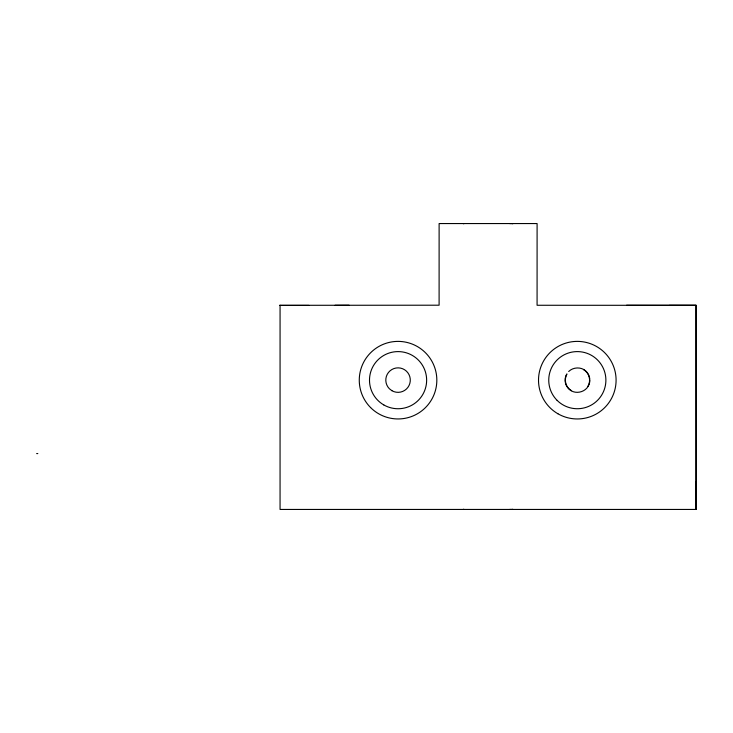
<?xml version="1.0" encoding="UTF-8"?>
<svg xmlns="http://www.w3.org/2000/svg" width="733" height="733" viewBox="0 0 733 733"><rect width="100%" height="100%" fill="white"/><g stroke="black" fill="none" stroke-linecap="round" stroke-linejoin="round"><path stroke-width="1.1" d="M696.139 305.331L696.075 509.444L280.061 509.444L280.07 305.313L439.104 305.203L439.122 223.556L537.097 223.556L537.078 305.267L696.13 305.331L626.587 305.24M349.055 305.24L335.045 305.285M589.845 380.097A12.25 12.25 0 0 1 588.205 386.218C584.98 391.926 576.844 394.079 571.218 390.781A12.25 12.25 0 0 1 566.737 374.05L566.994 373.977A12.25 12.25 0 0 0 571.474 390.698M568.68 371.512C572.574 367.599 579.061 366.885 583.725 369.487A12.25 12.25 0 0 1 589.799 379.034M279.511 305.331L280.07 305.313M512.156 223.574L513.008 223.574L509.673 223.574M512.147 509.444L512.99 509.444L509.655 509.444M308.795 305.404L280.07 305.414M669.256 305.404L696.02 305.404L696.139 494.72M36.65 453.58L37.814 453.58M583.468 369.56A12.25 12.25 0 0 1 587.948 386.291M696.057 482.14L696.084 509.444L696.048 482.149M464.053 223.565L463.201 223.574L464.053 223.574M464.035 509.444L463.183 509.444L464.035 509.444M391.926 390.707L389.388 388.756A12.25 12.25 0 0 1 393.859 368.589A12.25 12.25 0 0 1 410.251 381.16A12.25 12.25 0 0 1 391.926 390.707M370.623 407.594A38.785 38.785 0 0 0 435.512 390.203A38.785 38.785 0 0 0 388.004 342.714A38.785 38.785 0 0 0 370.623 407.594M557.905 413.76A38.785 38.785 0 0 0 616.087 380.17A38.785 38.785 0 0 0 557.914 346.581A38.785 38.785 0 0 0 557.905 413.76M383.762 404.909A28.578 28.578 0 0 0 426.643 380.198A28.578 28.578 0 0 0 383.799 355.413A28.578 28.578 0 0 0 383.762 404.909M557.117 400.374A28.578 28.578 0 0 0 604.917 387.565A28.578 28.578 0 0 0 569.926 352.564A28.578 28.578 0 0 0 557.117 400.374"/></g></svg>
